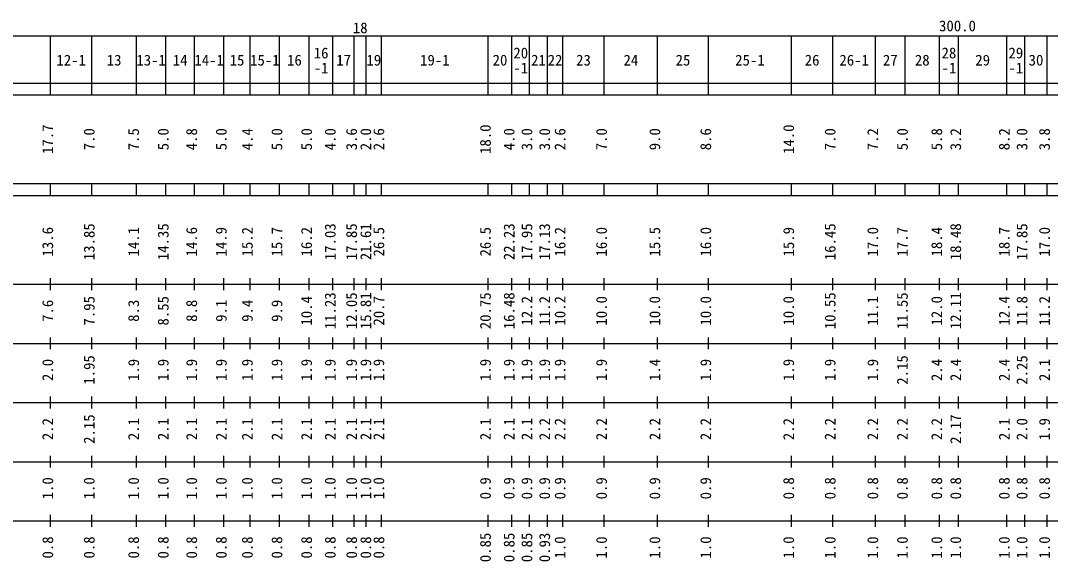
# Model space of a CAD drawing. Units: millimetres on the paper, enlarged 1000 times. Extents: x 40000 to 680000, y 20000 to 380000.
# Drawn here: x 209658 to 383533, y 109138 to 200555 of the extents above; entities that cross this region are included whole.
import ezdxf
from ezdxf.enums import TextEntityAlignment as Align

# ---------------------------------------------------------------- set-up
doc = ezdxf.new("R2010")
doc.units = ezdxf.units.MM
doc.header["$LTSCALE"] = 1000
doc.layers.add('M-TTL-BAND', color=7, linetype='Continuous', lineweight=25)
doc.styles.add('ＭＳ ゴシック', font='')
doc.styles.get('ＭＳ ゴシック').set_extended_font_data('MS Gothic')

msp = doc.modelspace()

# ---------------------------------------------------------------- linework, layer by layer
at = {"layer": 'M-TTL-BAND'}
for p, q in [((68000, 198000), (579000, 198000)), ((214700, 188000), (214700, 198000)), ((221700, 188000), (221700, 198000)), ((229200, 188000), (229200, 198000)), ((234200, 188000), (234200, 198000)), ((239000, 188000), (239000, 198000)), ((244000, 188000), (244000, 198000)), ((248400, 188000), (248400, 198000)), ((253400, 188000), (253400, 198000)), ((258400, 188000), (258400, 198000)), ((262400, 188000), (262400, 198000)), ((266000, 188000), (266000, 198000)), ((268000, 188000), (268000, 198000)), ((270600, 188000), (270600, 198000)), ((288600, 188000), (288600, 198000)), ((292600, 188000), (292600, 198000)), ((295600, 188000), (295600, 198000)), ((298600, 188000), (298600, 198000)), ((301200, 188000), (301200, 198000)), ((308200, 188000), (308200, 198000)), ((317200, 188000), (317200, 198000)), ((325800, 188000), (325800, 198000)), ((339800, 188000), (339800, 198000)), ((346800, 188000), (346800, 198000)), ((354000, 188000), (354000, 198000)), ((359000, 188000), (359000, 198000)), ((364800, 188000), (364800, 198000)), ((368000, 188000), (368000, 198000)), ((376200, 188000), (376200, 198000)), ((379200, 188000), (379200, 198000)), ((383000, 188000), (383000, 198000)), ((40000, 190000), (579000, 190000)), ((40000, 188000), (579000, 188000)), ((40000, 173000), (579000, 173000)), ((214700, 171000), (214700, 173000)), ((221700, 171000), (221700, 173000)), ((229200, 171000), (229200, 173000)), ((234200, 171000), (234200, 173000)), ((239000, 171000), (239000, 173000)), ((244000, 171000), (244000, 173000)), ((248400, 171000), (248400, 173000)), ((253400, 171000), (253400, 173000)), ((258400, 171000), (258400, 173000)), ((262400, 171000), (262400, 173000)), ((266000, 171000), (266000, 173000)), ((268000, 171000), (268000, 173000)), ((270600, 171000), (270600, 173000)), ((288600, 171000), (288600, 173000)), ((292600, 171000), (292600, 173000)), ((295600, 171000), (295600, 173000)), ((298600, 171000), (298600, 173000)), ((301200, 171000), (301200, 173000)), ((308200, 171000), (308200, 173000)), ((317200, 171000), (317200, 173000)), ((325800, 171000), (325800, 173000)), ((339800, 171000), (339800, 173000)), ((346800, 171000), (346800, 173000)), ((354000, 171000), (354000, 173000)), ((359000, 171000), (359000, 173000)), ((364800, 171000), (364800, 173000)), ((368000, 171000), (368000, 173000)), ((376200, 171000), (376200, 173000)), ((379200, 171000), (379200, 173000)), ((383000, 171000), (383000, 173000)), ((40000, 171000), (579000, 171000)), ((214700, 155000), (214700, 157000)), ((221700, 155000), (221700, 157000)), ((229200, 155000), (229200, 157000)), ((234200, 155000), (234200, 157000)), ((239000, 155000), (239000, 157000)), ((244000, 155000), (244000, 157000)), ((248400, 155000), (248400, 157000)), ((253400, 155000), (253400, 157000)), ((258400, 155000), (258400, 157000)), ((262400, 155000), (262400, 157000)), ((266000, 155000), (266000, 157000)), ((268000, 155000), (268000, 157000)), ((270600, 155000), (270600, 157000)), ((288600, 155000), (288600, 157000)), ((292600, 155000), (292600, 157000)), ((295600, 155000), (295600, 157000)), ((298600, 155000), (298600, 157000)), ((301200, 155000), (301200, 157000)), ((308200, 155000), (308200, 157000)), ((317200, 155000), (317200, 157000)), ((325800, 155000), (325800, 157000)), ((339800, 155000), (339800, 157000)), ((346800, 155000), (346800, 157000)), ((354000, 155000), (354000, 157000)), ((359000, 155000), (359000, 157000)), ((364800, 155000), (364800, 157000)), ((368000, 155000), (368000, 157000)), ((376200, 155000), (376200, 157000)), ((379200, 155000), (379200, 157000)), ((383000, 155000), (383000, 157000)), ((40000, 156000), (579000, 156000)), ((214700, 145000), (214700, 147000)), ((221700, 145000), (221700, 147000)), ((229200, 145000), (229200, 147000)), ((234200, 145000), (234200, 147000)), ((239000, 145000), (239000, 147000)), ((244000, 145000), (244000, 147000)), ((248400, 145000), (248400, 147000)), ((253400, 145000), (253400, 147000)), ((258400, 145000), (258400, 147000)), ((262400, 145000), (262400, 147000)), ((266000, 145000), (266000, 147000)), ((268000, 145000), (268000, 147000)), ((270600, 145000), (270600, 147000)), ((288600, 145000), (288600, 147000)), ((292600, 145000), (292600, 147000)), ((295600, 145000), (295600, 147000)), ((298600, 145000), (298600, 147000)), ((301200, 145000), (301200, 147000)), ((308200, 145000), (308200, 147000)), ((317200, 145000), (317200, 147000)), ((325800, 145000), (325800, 147000)), ((339800, 145000), (339800, 147000)), ((346800, 145000), (346800, 147000)), ((354000, 145000), (354000, 147000)), ((359000, 145000), (359000, 147000)), ((364800, 145000), (364800, 147000)), ((368000, 145000), (368000, 147000)), ((376200, 145000), (376200, 147000)), ((379200, 145000), (379200, 147000)), ((383000, 145000), (383000, 147000)), ((46000, 146000), (579000, 146000)), ((52000, 136000), (579000, 136000)), ((214700, 135000), (214700, 137000)), ((221700, 135000), (221700, 137000)), ((229200, 135000), (229200, 137000)), ((234200, 135000), (234200, 137000)), ((239000, 135000), (239000, 137000)), ((244000, 135000), (244000, 137000)), ((248400, 135000), (248400, 137000)), ((253400, 135000), (253400, 137000)), ((258400, 135000), (258400, 137000)), ((262400, 135000), (262400, 137000)), ((266000, 135000), (266000, 137000)), ((268000, 135000), (268000, 137000)), ((270600, 135000), (270600, 137000)), ((288600, 135000), (288600, 137000)), ((292600, 135000), (292600, 137000)), ((295600, 135000), (295600, 137000)), ((298600, 135000), (298600, 137000)), ((301200, 135000), (301200, 137000)), ((308200, 135000), (308200, 137000)), ((317200, 135000), (317200, 137000)), ((325800, 135000), (325800, 137000)), ((339800, 135000), (339800, 137000)), ((346800, 135000), (346800, 137000)), ((354000, 135000), (354000, 137000)), ((359000, 135000), (359000, 137000)), ((364800, 135000), (364800, 137000)), ((368000, 135000), (368000, 137000)), ((376200, 135000), (376200, 137000)), ((379200, 135000), (379200, 137000)), ((383000, 135000), (383000, 137000)), ((214700, 125000), (214700, 127000)), ((221700, 125000), (221700, 127000)), ((229200, 125000), (229200, 127000)), ((234200, 125000), (234200, 127000)), ((239000, 125000), (239000, 127000)), ((244000, 125000), (244000, 127000)), ((248400, 125000), (248400, 127000)), ((253400, 125000), (253400, 127000)), ((258400, 125000), (258400, 127000)), ((262400, 125000), (262400, 127000)), ((266000, 125000), (266000, 127000)), ((268000, 125000), (268000, 127000)), ((270600, 125000), (270600, 127000)), ((288600, 125000), (288600, 127000)), ((292600, 125000), (292600, 127000)), ((295600, 125000), (295600, 127000)), ((298600, 125000), (298600, 127000)), ((301200, 125000), (301200, 127000)), ((308200, 125000), (308200, 127000)), ((317200, 125000), (317200, 127000)), ((325800, 125000), (325800, 127000)), ((339800, 125000), (339800, 127000)), ((346800, 125000), (346800, 127000)), ((354000, 125000), (354000, 127000)), ((359000, 125000), (359000, 127000)), ((364800, 125000), (364800, 127000)), ((368000, 125000), (368000, 127000)), ((376200, 125000), (376200, 127000)), ((379200, 125000), (379200, 127000)), ((383000, 125000), (383000, 127000)), ((46000, 126000), (579000, 126000)), ((214700, 115000), (214700, 117000)), ((221700, 115000), (221700, 117000)), ((229200, 115000), (229200, 117000)), ((234200, 115000), (234200, 117000)), ((239000, 115000), (239000, 117000)), ((244000, 115000), (244000, 117000)), ((248400, 115000), (248400, 117000)), ((253400, 115000), (253400, 117000)), ((258400, 115000), (258400, 117000)), ((262400, 115000), (262400, 117000)), ((266000, 115000), (266000, 117000)), ((268000, 115000), (268000, 117000)), ((270600, 115000), (270600, 117000)), ((288600, 115000), (288600, 117000)), ((292600, 115000), (292600, 117000)), ((295600, 115000), (295600, 117000)), ((298600, 115000), (298600, 117000)), ((301200, 115000), (301200, 117000)), ((308200, 115000), (308200, 117000)), ((317200, 115000), (317200, 117000)), ((325800, 115000), (325800, 117000)), ((339800, 115000), (339800, 117000)), ((346800, 115000), (346800, 117000)), ((354000, 115000), (354000, 117000)), ((359000, 115000), (359000, 117000)), ((364800, 115000), (364800, 117000)), ((368000, 115000), (368000, 117000)), ((376200, 115000), (376200, 117000)), ((379200, 115000), (379200, 117000)), ((383000, 115000), (383000, 117000)), ((52000, 116000), (579000, 116000))]:
    msp.add_line(p, q, dxfattribs=at)

# ---------------------------------------------------------------- texts
at = {"layer": 'M-TTL-BAND', "style": 'ＭＳ ゴシック'}
for s, p in [('18', (267000, 197857)), ('300.0', (367844, 198195)), ('12-1', (218200, 192405)), ('13', (225450, 192405)), ('13-1', (231700, 192405)), ('16', (255900, 192405)), ('16', (260400, 193613)), ('19', (269300, 192405)), ('19-1', (279600, 192405)), ('20', (290600, 192405)), ('20', (294100, 193613)), ('21', (297100, 192405)), ('22', (299900, 192405)), ('23', (304700, 192405)), ('24', (312700, 192405)), ('25', (321500, 192405)), ('25-1', (332800, 192405)), ('26', (343300, 192405)), ('26-1', (350400, 192405)), ('27', (356500, 192405)), ('28', (361900, 192405)), ('28', (366400, 193613)), ('29', (372100, 192405)), ('29', (377700, 193613)), ('30', (381100, 192405)), ('14', (236600, 192405)), ('14-1', (241500, 192405)), ('15', (246200, 192405)), ('15-1', (250900, 192405)), ('-1', (260400, 191077)), ('17', (264200, 192405)), ('-1', (294100, 191077)), ('-1', (366400, 191077)), ('-1', (377700, 191077))]:
    msp.add_text(s, height=1833, dxfattribs=at).set_placement(p, align=Align.BOTTOM_CENTER)
for s, p in [('17.7', (215700, 180500)), ('18.0', (289600, 180500)), ('14.0', (340800, 180500)), ('7.0', (222700, 180500)), ('7.5', (230200, 180500)), ('5.0', (235200, 180500)), ('4.8', (240000, 180500)), ('5.0', (245000, 180500)), ('4.4', (249400, 180500)), ('5.0', (254400, 180500)), ('5.0', (259400, 180500)), ('4.0', (263400, 180500)), ('3.6', (267000, 180500)), ('2.0', (269400, 180500)), ('2.6', (271600, 180500)), ('4.0', (293600, 180500)), ('3.0', (296600, 180500)), ('3.0', (299600, 180500)), ('2.6', (302200, 180500)), ('7.0', (309200, 180500)), ('9.0', (318200, 180500)), ('8.6', (326800, 180500)), ('7.0', (347800, 180500)), ('7.2', (355000, 180500)), ('5.0', (360000, 180500)), ('5.8', (365800, 180500)), ('3.2', (369000, 180500)), ('8.2', (377200, 180500)), ('3.0', (380200, 180500)), ('3.8', (384000, 180500)), ('13.6', (215700, 163174)), ('13.85', (222700, 163174)), ('14.1', (230200, 163174)), ('14.35', (235200, 163174)), ('14.6', (240000, 163174)), ('14.9', (245000, 163174)), ('15.2', (249400, 163174)), ('15.7', (254400, 163174)), ('16.2', (259400, 163174)), ('17.03', (263400, 163174)), ('17.85', (267000, 163174)), ('21.61', (269400, 163174)), ('26.5', (271600, 163174)), ('26.5', (289600, 163174)), ('22.23', (293600, 163174)), ('17.95', (296600, 163174)), ('17.13', (299600, 163174)), ('16.2', (302200, 163174)), ('16.0', (309200, 163174)), ('15.5', (318200, 163174)), ('16.0', (326800, 163174)), ('15.9', (340800, 163174)), ('16.45', (347800, 163174)), ('17.0', (355000, 163174)), ('17.7', (360000, 163174)), ('18.4', (365800, 163174)), ('18.48', (369000, 163174)), ('18.7', (377200, 163174)), ('17.85', (380200, 163174)), ('17.0', (384000, 163174)), ('7.6', (215700, 151500)), ('7.95', (222700, 151500)), ('8.3', (230200, 151500)), ('8.55', (235200, 151500)), ('8.8', (240000, 151500)), ('9.1', (245000, 151500)), ('9.4', (249400, 151500)), ('9.9', (254400, 151500)), ('10.4', (259400, 151500)), ('11.23', (263400, 151500)), ('12.05', (267000, 151500)), ('15.81', (269400, 151500)), ('20.7', (271600, 151500)), ('20.75', (289600, 151500)), ('16.48', (293600, 151500)), ('12.2', (296600, 151500)), ('11.2', (299600, 151500)), ('10.2', (302200, 151500)), ('10.0', (309200, 151500)), ('10.0', (318200, 151500)), ('10.0', (326800, 151500)), ('10.0', (340800, 151500)), ('10.55', (347800, 151500)), ('11.1', (355000, 151500)), ('11.55', (360000, 151500)), ('12.0', (365800, 151500)), ('12.11', (369000, 151500)), ('12.4', (377200, 151500)), ('11.8', (380200, 151500)), ('11.2', (384000, 151500)), ('2.0', (215700, 141500)), ('1.95', (222700, 141500)), ('1.9', (230200, 141500)), ('1.9', (235200, 141500)), ('1.9', (240000, 141500)), ('1.9', (245000, 141500)), ('1.9', (249400, 141500)), ('1.9', (254400, 141500)), ('1.9', (259400, 141500)), ('1.9', (263400, 141500)), ('1.9', (267000, 141500)), ('1.9', (269400, 141500)), ('1.9', (271600, 141500)), ('1.9', (289600, 141500)), ('1.9', (293600, 141500)), ('1.9', (296600, 141500)), ('1.9', (299600, 141500)), ('1.9', (302200, 141500)), ('1.9', (309200, 141500)), ('1.4', (318200, 141500)), ('1.9', (326800, 141500)), ('1.9', (340800, 141500)), ('1.9', (347800, 141500)), ('1.9', (355000, 141500)), ('2.15', (360000, 141500)), ('2.4', (365800, 141500)), ('2.4', (369000, 141500)), ('2.4', (377200, 141500)), ('2.25', (380200, 141500)), ('2.1', (384000, 141500)), ('2.2', (215700, 131500)), ('2.15', (222700, 131500)), ('2.1', (230200, 131500)), ('2.1', (235200, 131500)), ('2.1', (240000, 131500)), ('2.1', (245000, 131500)), ('2.1', (249400, 131500)), ('2.1', (254400, 131500)), ('2.1', (259400, 131500)), ('2.1', (263400, 131500)), ('2.1', (267000, 131500)), ('2.1', (269400, 131500)), ('2.1', (271600, 131500)), ('2.1', (289600, 131500)), ('2.1', (293600, 131500)), ('2.1', (296600, 131500)), ('2.2', (299600, 131500)), ('2.2', (302200, 131500)), ('2.2', (309200, 131500)), ('2.2', (318200, 131500)), ('2.2', (326800, 131500)), ('2.2', (340800, 131500)), ('2.2', (347800, 131500)), ('2.2', (355000, 131500)), ('2.2', (360000, 131500)), ('2.2', (365800, 131500)), ('2.17', (369000, 131500)), ('2.1', (377200, 131500)), ('2.0', (380200, 131500)), ('1.9', (384000, 131500)), ('1.0', (215700, 121500)), ('1.0', (222700, 121500)), ('1.0', (230200, 121500)), ('1.0', (235200, 121500)), ('1.0', (240000, 121500)), ('1.0', (245000, 121500)), ('1.0', (249400, 121500)), ('1.0', (254400, 121500)), ('1.0', (259400, 121500)), ('1.0', (263400, 121500)), ('1.0', (267000, 121500)), ('1.0', (269400, 121500)), ('1.0', (271600, 121500)), ('0.9', (289600, 121500)), ('0.9', (293600, 121500)), ('0.9', (296600, 121500)), ('0.9', (299600, 121500)), ('0.9', (302200, 121500)), ('0.9', (309200, 121500)), ('0.9', (318200, 121500)), ('0.9', (326800, 121500)), ('0.8', (340800, 121500)), ('0.8', (347800, 121500)), ('0.8', (355000, 121500)), ('0.8', (360000, 121500)), ('0.8', (365800, 121500)), ('0.8', (369000, 121500)), ('0.8', (377200, 121500)), ('0.8', (380200, 121500)), ('0.8', (384000, 121500)), ('0.8', (215700, 111500)), ('0.8', (222700, 111500)), ('0.8', (230200, 111500)), ('0.8', (235200, 111500)), ('0.8', (240000, 111500)), ('0.8', (245000, 111500)), ('0.8', (249400, 111500)), ('0.8', (254400, 111500)), ('0.8', (259400, 111500)), ('0.8', (263400, 111500)), ('0.8', (267000, 111500)), ('0.8', (269400, 111500)), ('0.8', (271600, 111500)), ('0.85', (289600, 111500)), ('0.85', (293600, 111500)), ('0.85', (296600, 111500)), ('0.93', (299600, 111500)), ('1.0', (302200, 111500)), ('1.0', (309200, 111500)), ('1.0', (318200, 111500)), ('1.0', (326800, 111500)), ('1.0', (340800, 111500)), ('1.0', (347800, 111500)), ('1.0', (355000, 111500)), ('1.0', (360000, 111500)), ('1.0', (365800, 111500)), ('1.0', (369000, 111500)), ('1.0', (377200, 111500)), ('1.0', (380200, 111500)), ('1.0', (384000, 111500))]:
    msp.add_text(s, height=1833, rotation=90, dxfattribs=at).set_placement(p, align=Align.BOTTOM_CENTER)

doc.saveas('drawing.dxf')
